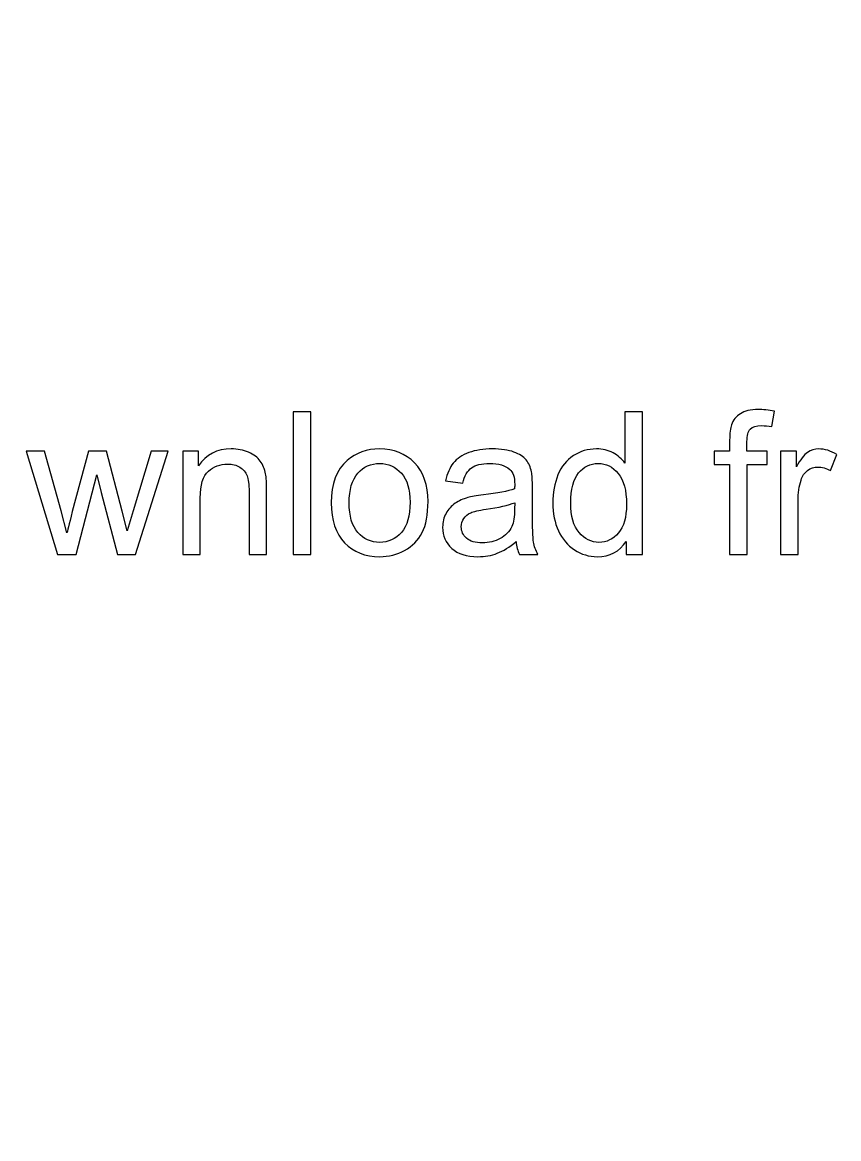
# Model space of a CAD drawing. Header units: millimetres. Extents: x -155 to 313, y -95 to 278.
# Drawn here: x -89.88 to -84.17, y 182.23 to 190.04 of the extents above; entities that cross this region are included whole.
import ezdxf

# ---------------------------------------------------------------- set-up
doc = ezdxf.new("R2010")
doc.units = ezdxf.units.MM
doc.header["$MEASUREMENT"] = 0
doc.layers.add('Layer 1', color=7, linetype='Continuous')

msp = doc.modelspace()

# ---------------------------------------------------------------- linework, layer by layer
at = {"layer": 'Layer 1', "color": 250, "lineweight": 20}
for points, knots in [([(-73.4549, 213.1171), (-73.4549, 213.1171), (-73.4549, 252.0068), (-73.4549, 252.0068), (-73.4549, 252.0068), (-73.4549, 258.2645), (-68.3312, 263.3881), (-62.0684, 263.3881), (-62.0684, 263.3881), (-62.0684, 263.3881), (-60.0864, 263.3881), (-60.0864, 263.3881), (-60.0864, 263.3881), (-59.4734, 271.3571), (-51.3971, 277.6608), (-41.5278, 277.6608), (-41.5278, 277.6608), (-31.6586, 277.6608), (-23.5874, 271.3571), (-22.9693, 263.3881), (-22.9693, 263.3881), (-22.9693, 263.3881), (-20.9873, 263.3881), (-20.9873, 263.3881), (-20.9873, 263.3881), (-14.7245, 263.3881), (-9.6008, 258.2645), (-9.6008, 252.0068), (-9.6008, 252.0068), (-9.6008, 252.0068), (-9.6008, 213.6228), (-9.6008, 213.6228), (-9.6008, 213.6228), (-7.5115, 213.2806), (-5.3762, 212.6778), (-3.2256, 211.7532), (-3.2256, 211.7532), (5.3921, 208.0599), (11.4659, 202.1036), (14.8323, 195.0285), (14.8323, 195.0285), (14.8323, 195.0285), (45.4261, 195.0285), (45.4261, 195.0285), (45.4261, 195.0285), (52.9506, 195.0285), (59.0908, 188.8986), (59.0908, 181.328), (59.0908, 181.328), (66.7124, 179.1519), (72.2907, 172.1024), (72.2907, 163.7401), (72.2907, 163.7401), (72.2907, 155.3777), (66.7124, 148.3282), (59.0908, 146.1521), (59.0908, 146.1521), (59.0908, 138.6122), (52.9506, 132.472), (45.4261, 132.472), (45.4261, 132.472), (45.4261, 132.472), (-4.564, 132.472), (-4.564, 132.472), (-4.564, 132.472), (-4.564, 132.472), (-4.564, -38.7846), (-4.564, -38.7846), (-4.564, -38.7846), (-4.564, -47.7957), (-11.9404, -55.167), (-20.9515, -55.167), (-20.9515, -55.167), (-20.9515, -55.167), (-22.4278, -55.167), (-22.4278, -55.167), (-22.4278, -55.167), (-22.4278, -55.167), (-22.4278, -59.9637), (-22.4278, -59.9637), (-22.4278, -59.9637), (-35.1629, -59.9637), (-47.8928, -59.9637), (-60.6279, -59.9637), (-60.6279, -59.9637), (-60.6279, -59.9637), (-60.6279, -55.167), (-60.6279, -55.167), (-60.6279, -55.167), (-60.6279, -55.167), (-62.1042, -55.167), (-62.1042, -55.167), (-62.1042, -55.167), (-71.1153, -55.167), (-78.4917, -47.7957), (-78.4917, -38.7846), (-78.4917, -38.7846), (-78.4917, -38.7846), (-78.4917, 132.472), (-78.4917, 132.472), (-78.4917, 132.472), (-95.155, 132.472), (-111.8184, 132.472), (-128.4817, 132.472), (-128.4817, 132.472), (-136.0063, 132.472), (-142.1516, 138.6122), (-142.1516, 146.1521), (-142.1516, 146.1521), (-149.7681, 148.3282), (-155.3464, 155.3777), (-155.3464, 163.7401), (-155.3464, 163.7401), (-155.3464, 172.1024), (-149.7681, 179.1519), (-142.1516, 181.328), (-142.1516, 181.328), (-142.1516, 188.8986), (-136.0063, 195.0285), (-128.4817, 195.0285), (-128.4817, 195.0285), (-128.4817, 195.0285), (-98.1128, 195.0285), (-98.1128, 195.0285), (-98.1128, 195.0285), (-92.9891, 206.3179), (-83.3906, 211.7992), (-73.4549, 213.1171)], [0, 0, 0, 0, 0.030303, 0.030303, 0.030303, 0.030303, 0.060606, 0.060606, 0.060606, 0.060606, 0.090909, 0.090909, 0.090909, 0.090909, 0.121212, 0.121212, 0.121212, 0.121212, 0.151515, 0.151515, 0.151515, 0.151515, 0.181818, 0.181818, 0.181818, 0.181818, 0.212121, 0.212121, 0.212121, 0.212121, 0.242424, 0.242424, 0.242424, 0.242424, 0.272727, 0.272727, 0.272727, 0.272727, 0.30303, 0.30303, 0.30303, 0.30303, 0.333333, 0.333333, 0.333333, 0.333333, 0.363636, 0.363636, 0.363636, 0.363636, 0.393939, 0.393939, 0.393939, 0.393939, 0.424242, 0.424242, 0.424242, 0.424242, 0.454545, 0.454545, 0.454545, 0.454545, 0.484848, 0.484848, 0.484848, 0.484848, 0.515152, 0.515152, 0.515152, 0.515152, 0.545455, 0.545455, 0.545455, 0.545455, 0.575758, 0.575758, 0.575758, 0.575758, 0.606061, 0.606061, 0.606061, 0.606061, 0.636364, 0.636364, 0.636364, 0.636364, 0.666667, 0.666667, 0.666667, 0.666667, 0.69697, 0.69697, 0.69697, 0.69697, 0.727273, 0.727273, 0.727273, 0.727273, 0.757576, 0.757576, 0.757576, 0.757576, 0.787879, 0.787879, 0.787879, 0.787879, 0.818182, 0.818182, 0.818182, 0.818182, 0.848485, 0.848485, 0.848485, 0.848485, 0.878788, 0.878788, 0.878788, 0.878788, 0.909091, 0.909091, 0.909091, 0.909091, 0.939394, 0.939394, 0.939394, 0.939394, 1, 1, 1, 1]), ([(-63.6571, 128.0227), (-63.6571, 128.0227), (-62.6559, 130.776), (-62.6559, 130.776), (-62.6559, 130.776), (-62.6559, 130.776), (-58.4211, 140.8854), (-57.2717, 144.8188), (-57.2717, 144.8188), (-61.3839, 143.1229), (-63.0799, 143.3068), (-64.8984, 144.5736), (-64.8984, 144.5736), (-61.3839, 145.8456), (-57.5731, 148.6909), (-58.2985, 154.0189), (-58.2985, 154.0189), (-59.0239, 159.3418), (-66.6506, 164.0619), (-65.6851, 170.8406), (-65.6851, 170.8406), (-64.7145, 177.6194), (-55.9997, 177.8595), (-56.3624, 185.1235), (-56.3624, 185.1235), (-56.7251, 192.3875), (-57.0725, 192.1883), (-57.0725, 192.1883), (-57.0725, 192.1883), (-57.0725, 192.1883), (-58.794, 192.1883), (-58.794, 192.8218), (-58.794, 192.8218), (-58.794, 193.4603), (-58.4313, 194.1244), (-58.4313, 194.1244), (-58.4313, 194.1244), (-59.7135, 194.3696), (-59.5858, 196.2597), (-58.6152, 196.7245), (-58.6152, 196.7245), (-58.6152, 196.7245), (-60.306, 197.0259), (-59.642, 198.1446), (-59.642, 198.1446), (-58.9779, 199.2633), (-56.8273, 199.9938), (-56.6485, 199.2072), (-56.6485, 199.2072), (-56.4646, 198.4205), (-56.4952, 198.1446), (-56.4952, 198.1446), (-56.4952, 198.1446), (-56.4952, 198.1446), (-54.5898, 201.8686), (-52.8683, 201.8379), (-52.8683, 201.8379), (-51.1417, 201.8073), (-50.6615, 200.2646), (-50.6615, 200.2646), (-50.6615, 200.2646), (-50.6615, 200.2646), (-45.9108, 198.2059), (-45.7933, 194.6403), (-45.7933, 194.6403), (-45.6707, 191.0696), (-48.3015, 192.0657), (-48.5722, 189.4656), (-48.5722, 189.4656), (-48.843, 186.8654), (-47.6374, 186.3802), (-46.5749, 186.6815), (-46.5749, 186.6815), (-45.5174, 186.988), (-41.4768, 190.3902), (-38.8715, 193.353), (-38.8715, 193.353), (-36.2714, 196.321), (-35.4847, 197.833), (-34.0901, 198.4971), (-34.0901, 198.4971), (-34.1514, 199.8304), (-34.509, 199.626), (-34.509, 199.626), (-34.509, 199.626), (-34.509, 199.626), (-36.016, 198.635), (-36.6085, 199.8406), (-36.6085, 199.8406), (-39.7961, 197.1894), (-41.5943, 194.8089), (-41.5943, 194.8089), (-41.5943, 194.8089), (-41.5943, 194.8089), (-65.0772, 219.9827), (-85.1734, 199.4064), (-85.1734, 199.4064), (-112.365, 171.2595), (-65.0517, 129.2487), (-63.6571, 128.0227)], [0, 0, 0, 0, 0.038462, 0.038462, 0.038462, 0.038462, 0.076923, 0.076923, 0.076923, 0.076923, 0.115385, 0.115385, 0.115385, 0.115385, 0.153846, 0.153846, 0.153846, 0.153846, 0.192308, 0.192308, 0.192308, 0.192308, 0.230769, 0.230769, 0.230769, 0.230769, 0.269231, 0.269231, 0.269231, 0.269231, 0.307692, 0.307692, 0.307692, 0.307692, 0.346154, 0.346154, 0.346154, 0.346154, 0.384615, 0.384615, 0.384615, 0.384615, 0.423077, 0.423077, 0.423077, 0.423077, 0.461538, 0.461538, 0.461538, 0.461538, 0.5, 0.5, 0.5, 0.5, 0.538462, 0.538462, 0.538462, 0.538462, 0.576923, 0.576923, 0.576923, 0.576923, 0.615385, 0.615385, 0.615385, 0.615385, 0.653846, 0.653846, 0.653846, 0.653846, 0.692308, 0.692308, 0.692308, 0.692308, 0.730769, 0.730769, 0.730769, 0.730769, 0.769231, 0.769231, 0.769231, 0.769231, 0.807692, 0.807692, 0.807692, 0.807692, 0.846154, 0.846154, 0.846154, 0.846154, 0.884615, 0.884615, 0.884615, 0.884615, 0.923077, 0.923077, 0.923077, 0.923077, 1, 1, 1, 1]), ([(-136.8645, 183.0342), (-136.8645, 183.0342), (-135.0715, 185.0316), (-135.0715, 185.0316), (-135.0715, 185.0316), (-135.0715, 185.0316), (-132.267, 182.8912), (-132.267, 182.8912), (-132.267, 182.8912), (-131.7664, 182.2884), (-131.2505, 181.6345), (-130.7907, 181.0471), (-130.7907, 181.0471), (-129.8916, 179.9079), (-129.1969, 179.0344), (-128.5379, 178.3448), (-128.5379, 178.3448), (-127.879, 177.6551), (-127.2455, 177.1443), (-126.6019, 176.8889), (-126.6019, 176.8889), (-125.9582, 176.6335), (-125.2941, 176.6335), (-124.8753, 176.7101), (-124.8753, 176.7101), (-124.4564, 176.7867), (-124.2776, 176.9349), (-124.2623, 177.2976), (-124.2623, 177.2976), (-124.2469, 177.6551), (-124.3951, 178.2273), (-124.3644, 178.7688), (-124.3644, 178.7688), (-124.3338, 179.3051), (-124.1243, 179.816), (-124.0069, 180.0714), (-124.0069, 180.0714), (-123.8843, 180.3268), (-123.8536, 180.3268), (-123.6748, 180.6282), (-123.6748, 180.6282), (-123.496, 180.9296), (-123.164, 181.5272), (-122.7757, 182.1147), (-122.7757, 182.1147), (-122.597, 182.3854), (-122.4028, 182.6511), (-122.2087, 182.8912), (-122.2087, 182.8912), (-122.2087, 182.8912), (-121.4016, 183.8975), (-121.4016, 183.8975), (-121.4016, 183.8975), (-119.9713, 182.2833), (-120.5587, 181.9972), (-119.7874, 180.0714), (-119.7874, 180.0714), (-119.1437, 178.4674), (-117.882, 176.516), (-116.6815, 175.0141), (-116.6815, 175.0141), (-115.4811, 173.5123), (-114.3368, 172.46), (-113.6625, 171.7397), (-113.6625, 171.7397), (-112.9882, 171.0194), (-112.7788, 170.6312), (-112.6715, 170.1663), (-112.6715, 170.1663), (-112.5693, 169.7015), (-112.5693, 169.16), (-112.4314, 168.8893), (-112.4314, 168.8893), (-112.2986, 168.6185), (-112.0278, 168.6185), (-111.6192, 168.7411), (-111.6192, 168.7411), (-111.2156, 168.8586), (-110.6741, 169.0987), (-110.0611, 169.6861), (-110.0611, 169.6861), (-109.443, 170.2685), (-108.7534, 171.1982), (-107.9565, 171.8163), (-107.9565, 171.8163), (-107.1647, 172.4293), (-106.2605, 172.7307), (-105.4074, 172.746), (-105.4074, 172.746), (-104.5492, 172.7614), (-103.7421, 172.4906), (-103.0219, 171.9083), (-103.0219, 171.9083), (-102.3016, 171.3208), (-101.6681, 170.4217), (-101.2186, 169.7321), (-101.2186, 169.7321), (-100.7691, 169.0374), (-100.4983, 168.5572), (-100.2276, 168.2456), (-100.2276, 168.2456), (-99.9569, 167.9289), (-99.6861, 167.7807), (-99.7627, 167.6428), (-99.7627, 167.6428), (-99.8394, 167.51), (-100.2583, 167.3874), (-100.6618, 167.2393), (-100.6618, 167.2393), (-101.0705, 167.086), (-101.4587, 166.9072), (-101.7141, 166.6058), (-101.7141, 166.6058), (-101.9695, 166.3095), (-102.087, 165.8856), (-102.3731, 165.5433), (-102.3731, 165.5433), (-102.6592, 165.1959), (-103.1087, 164.9252), (-103.3948, 164.7617), (-103.3948, 164.7617), (-103.6808, 164.5983), (-103.7983, 164.537), (-103.829, 164.1896), (-103.829, 164.1896), (-103.8596, 163.8473), (-103.7983, 163.2139), (-103.829, 162.8103), (-103.829, 162.8103), (-103.8596, 162.4017), (-103.9822, 162.2229), (-104.0691, 162.1054), (-104.0691, 162.1054), (-104.161, 161.9828), (-104.2223, 161.9215), (-104.2376, 161.4566), (-104.2376, 161.4566), (-104.253, 160.9918), (-104.2223, 160.1234), (-104.161, 159.2498), (-104.161, 159.2498), (-104.0997, 158.3814), (-104.0129, 157.513), (-104.0537, 156.4607), (-104.0537, 156.4607), (-104.0997, 155.4084), (-104.2785, 154.1773), (-104.8506, 152.7827), (-104.8506, 152.7827), (-105.4228, 151.3881), (-106.3831, 149.825), (-107.2056, 148.7573), (-107.2056, 148.7573), (-108.0331, 147.6948), (-108.7227, 147.1227), (-109.4737, 146.3564), (-109.4737, 146.3564), (-110.2246, 145.5902), (-111.0368, 144.6298), (-111.6651, 143.7921), (-111.6651, 143.7921), (-112.2986, 142.9492), (-112.7481, 142.2289), (-113.213, 141.4167), (-113.213, 141.4167), (-113.6778, 140.6096), (-114.158, 139.7054), (-114.9089, 138.9596), (-114.9089, 138.9596), (-115.4555, 138.413), (-116.1451, 137.943), (-117.0851, 137.5905), (-117.0851, 137.5905), (-117.0851, 137.5905), (-79.9271, 137.5905), (-79.9271, 137.5905), (-79.9271, 137.5905), (-91.3391, 151.286), (-104.774, 172.082), (-99.9824, 189.91), (-99.9824, 189.91), (-99.9824, 189.91), (-128.4817, 189.91), (-128.4817, 189.91), (-128.4817, 189.91), (-132.6042, 189.91), (-136.0778, 186.937), (-136.8645, 183.0342)], [0, 0, 0, 0, 0.020833, 0.020833, 0.020833, 0.020833, 0.041667, 0.041667, 0.041667, 0.041667, 0.0625, 0.0625, 0.0625, 0.0625, 0.083333, 0.083333, 0.083333, 0.083333, 0.104167, 0.104167, 0.104167, 0.104167, 0.125, 0.125, 0.125, 0.125, 0.145833, 0.145833, 0.145833, 0.145833, 0.166667, 0.166667, 0.166667, 0.166667, 0.1875, 0.1875, 0.1875, 0.1875, 0.208333, 0.208333, 0.208333, 0.208333, 0.229167, 0.229167, 0.229167, 0.229167, 0.25, 0.25, 0.25, 0.25, 0.270833, 0.270833, 0.270833, 0.270833, 0.291667, 0.291667, 0.291667, 0.291667, 0.3125, 0.3125, 0.3125, 0.3125, 0.333333, 0.333333, 0.333333, 0.333333, 0.354167, 0.354167, 0.354167, 0.354167, 0.375, 0.375, 0.375, 0.375, 0.395833, 0.395833, 0.395833, 0.395833, 0.416667, 0.416667, 0.416667, 0.416667, 0.4375, 0.4375, 0.4375, 0.4375, 0.458333, 0.458333, 0.458333, 0.458333, 0.479167, 0.479167, 0.479167, 0.479167, 0.5, 0.5, 0.5, 0.5, 0.520833, 0.520833, 0.520833, 0.520833, 0.541667, 0.541667, 0.541667, 0.541667, 0.5625, 0.5625, 0.5625, 0.5625, 0.583333, 0.583333, 0.583333, 0.583333, 0.604167, 0.604167, 0.604167, 0.604167, 0.625, 0.625, 0.625, 0.625, 0.645833, 0.645833, 0.645833, 0.645833, 0.666667, 0.666667, 0.666667, 0.666667, 0.6875, 0.6875, 0.6875, 0.6875, 0.708333, 0.708333, 0.708333, 0.708333, 0.729167, 0.729167, 0.729167, 0.729167, 0.75, 0.75, 0.75, 0.75, 0.770833, 0.770833, 0.770833, 0.770833, 0.791667, 0.791667, 0.791667, 0.791667, 0.8125, 0.8125, 0.8125, 0.8125, 0.833333, 0.833333, 0.833333, 0.833333, 0.854167, 0.854167, 0.854167, 0.854167, 0.875, 0.875, 0.875, 0.875, 0.895833, 0.895833, 0.895833, 0.895833, 0.916667, 0.916667, 0.916667, 0.916667, 0.9375, 0.9375, 0.9375, 0.9375, 0.958333, 0.958333, 0.958333, 0.958333, 1, 1, 1, 1])]:
    msp.add_open_spline(points, degree=3, knots=knots, dxfattribs=at)
at = {"layer": 'Layer 1', "color": 7}
for points, knots in [([(-87.9873, 186.3209), (-87.9873, 186.3209), (-87.9873, 187.3186), (-87.9873, 187.3186), (-87.9873, 187.3186), (-87.9873, 187.3186), (-87.8647, 187.3186), (-87.8647, 187.3186), (-87.8647, 187.3186), (-87.8647, 187.3186), (-87.8647, 186.3209), (-87.8647, 186.3209), (-87.8647, 186.3209), (-87.8647, 186.3209), (-87.9873, 186.3209), (-87.9873, 186.3209)], [0, 0, 0, 0, 0.2, 0.2, 0.2, 0.2, 0.4, 0.4, 0.4, 0.4, 0.6, 0.6, 0.6, 0.6, 1, 1, 1, 1]), ([(-85.6581, 186.3209), (-85.6581, 186.3209), (-85.6581, 186.4126), (-85.6581, 186.4126), (-85.6581, 186.4126), (-85.7039, 186.3413), (-85.7712, 186.3056), (-85.8602, 186.3056), (-85.8602, 186.3056), (-85.9178, 186.3056), (-85.9707, 186.3214), (-86.0188, 186.3532), (-86.0188, 186.3532), (-86.0671, 186.3848), (-86.1045, 186.4291), (-86.1312, 186.4858), (-86.1312, 186.4858), (-86.1577, 186.5427), (-86.1709, 186.6079), (-86.1709, 186.6818), (-86.1709, 186.6818), (-86.1709, 186.7538), (-86.1588, 186.819), (-86.1349, 186.8778), (-86.1349, 186.8778), (-86.1108, 186.9363), (-86.0748, 186.9814), (-86.0267, 187.0125), (-86.0267, 187.0125), (-85.9789, 187.0438), (-85.925, 187.0594), (-85.8658, 187.0594), (-85.8658, 187.0594), (-85.8221, 187.0594), (-85.7833, 187.0501), (-85.7494, 187.0318), (-85.7494, 187.0318), (-85.7155, 187.0134), (-85.6879, 186.9893), (-85.6665, 186.9598), (-85.6665, 186.9598), (-85.6665, 186.9598), (-85.6665, 187.3186), (-85.6665, 187.3186), (-85.6665, 187.3186), (-85.6665, 187.3186), (-85.5439, 187.3186), (-85.5439, 187.3186), (-85.5439, 187.3186), (-85.5439, 187.3186), (-85.5439, 186.3209), (-85.5439, 186.3209), (-85.5439, 186.3209), (-85.5439, 186.3209), (-85.6581, 186.3209), (-85.6581, 186.3209)], [0, 0, 0, 0, 0.066667, 0.066667, 0.066667, 0.066667, 0.133333, 0.133333, 0.133333, 0.133333, 0.2, 0.2, 0.2, 0.2, 0.266667, 0.266667, 0.266667, 0.266667, 0.333333, 0.333333, 0.333333, 0.333333, 0.4, 0.4, 0.4, 0.4, 0.466667, 0.466667, 0.466667, 0.466667, 0.533333, 0.533333, 0.533333, 0.533333, 0.6, 0.6, 0.6, 0.6, 0.666667, 0.666667, 0.666667, 0.666667, 0.733333, 0.733333, 0.733333, 0.733333, 0.8, 0.8, 0.8, 0.8, 0.866667, 0.866667, 0.866667, 0.866667, 1, 1, 1, 1]), ([(-84.9336, 186.3209), (-84.9336, 186.3209), (-84.9336, 186.9493), (-84.9336, 186.9493), (-84.9336, 186.9493), (-84.9336, 186.9493), (-85.0423, 186.9493), (-85.0423, 186.9493), (-85.0423, 186.9493), (-85.0423, 186.9493), (-85.0423, 187.0441), (-85.0423, 187.0441), (-85.0423, 187.0441), (-85.0423, 187.0441), (-84.9336, 187.0441), (-84.9336, 187.0441), (-84.9336, 187.0441), (-84.9336, 187.0441), (-84.9336, 187.1207), (-84.9336, 187.1207), (-84.9336, 187.1207), (-84.9336, 187.1692), (-84.9294, 187.2052), (-84.9208, 187.2287), (-84.9208, 187.2287), (-84.909, 187.2603), (-84.8885, 187.2861), (-84.8588, 187.3058), (-84.8588, 187.3058), (-84.8293, 187.3255), (-84.7877, 187.3353), (-84.7343, 187.3353), (-84.7343, 187.3353), (-84.6997, 187.3353), (-84.6616, 187.3311), (-84.6198, 187.323), (-84.6198, 187.323), (-84.6198, 187.323), (-84.6382, 187.2157), (-84.6382, 187.2157), (-84.6382, 187.2157), (-84.6637, 187.2201), (-84.6876, 187.2224), (-84.7104, 187.2224), (-84.7104, 187.2224), (-84.7476, 187.2224), (-84.7738, 187.2145), (-84.7894, 187.1987), (-84.7894, 187.1987), (-84.8047, 187.183), (-84.8123, 187.1535), (-84.8123, 187.1103), (-84.8123, 187.1103), (-84.8123, 187.1103), (-84.8123, 187.0441), (-84.8123, 187.0441), (-84.8123, 187.0441), (-84.8123, 187.0441), (-84.6716, 187.0441), (-84.6716, 187.0441), (-84.6716, 187.0441), (-84.6716, 187.0441), (-84.6716, 186.9493), (-84.6716, 186.9493), (-84.6716, 186.9493), (-84.6716, 186.9493), (-84.811, 186.9493), (-84.811, 186.9493), (-84.811, 186.9493), (-84.811, 186.9493), (-84.811, 186.3209), (-84.811, 186.3209), (-84.811, 186.3209), (-84.811, 186.3209), (-84.9336, 186.3209), (-84.9336, 186.3209)], [0, 0, 0, 0, 0.05, 0.05, 0.05, 0.05, 0.1, 0.1, 0.1, 0.1, 0.15, 0.15, 0.15, 0.15, 0.2, 0.2, 0.2, 0.2, 0.25, 0.25, 0.25, 0.25, 0.3, 0.3, 0.3, 0.3, 0.35, 0.35, 0.35, 0.35, 0.4, 0.4, 0.4, 0.4, 0.45, 0.45, 0.45, 0.45, 0.5, 0.5, 0.5, 0.5, 0.55, 0.55, 0.55, 0.55, 0.6, 0.6, 0.6, 0.6, 0.65, 0.65, 0.65, 0.65, 0.7, 0.7, 0.7, 0.7, 0.75, 0.75, 0.75, 0.75, 0.8, 0.8, 0.8, 0.8, 0.85, 0.85, 0.85, 0.85, 0.9, 0.9, 0.9, 0.9, 1, 1, 1, 1]), ([(-88.7595, 186.3209), (-88.7595, 186.3209), (-88.7595, 187.0441), (-88.7595, 187.0441), (-88.7595, 187.0441), (-88.7595, 187.0441), (-88.6495, 187.0441), (-88.6495, 187.0441), (-88.6495, 187.0441), (-88.6495, 187.0441), (-88.6495, 186.9414), (-88.6495, 186.9414), (-88.6495, 186.9414), (-88.5965, 187.0202), (-88.5199, 187.0594), (-88.4198, 187.0594), (-88.4198, 187.0594), (-88.3761, 187.0594), (-88.3362, 187.0515), (-88.2997, 187.0359), (-88.2997, 187.0359), (-88.2633, 187.0204), (-88.2358, 186.9997), (-88.2177, 186.9744), (-88.2177, 186.9744), (-88.1996, 186.9491), (-88.1868, 186.9189), (-88.1796, 186.8841), (-88.1796, 186.8841), (-88.1752, 186.8613), (-88.1729, 186.8216), (-88.1729, 186.7649), (-88.1729, 186.7649), (-88.1729, 186.7649), (-88.1729, 186.3209), (-88.1729, 186.3209), (-88.1729, 186.3209), (-88.1729, 186.3209), (-88.2955, 186.3209), (-88.2955, 186.3209), (-88.2955, 186.3209), (-88.2955, 186.3209), (-88.2955, 186.7603), (-88.2955, 186.7603), (-88.2955, 186.7603), (-88.2955, 186.8102), (-88.3002, 186.8476), (-88.3097, 186.8722), (-88.3097, 186.8722), (-88.3192, 186.8968), (-88.3362, 186.9166), (-88.3603, 186.9314), (-88.3603, 186.9314), (-88.3845, 186.9461), (-88.413, 186.9535), (-88.4456, 186.9535), (-88.4456, 186.9535), (-88.4976, 186.9535), (-88.5424, 186.937), (-88.5803, 186.9038), (-88.5803, 186.9038), (-88.6181, 186.8708), (-88.6369, 186.8079), (-88.6369, 186.7155), (-88.6369, 186.7155), (-88.6369, 186.7155), (-88.6369, 186.3209), (-88.6369, 186.3209), (-88.6369, 186.3209), (-88.6369, 186.3209), (-88.7595, 186.3209), (-88.7595, 186.3209)], [0, 0, 0, 0, 0.052632, 0.052632, 0.052632, 0.052632, 0.105263, 0.105263, 0.105263, 0.105263, 0.157895, 0.157895, 0.157895, 0.157895, 0.210526, 0.210526, 0.210526, 0.210526, 0.263158, 0.263158, 0.263158, 0.263158, 0.315789, 0.315789, 0.315789, 0.315789, 0.368421, 0.368421, 0.368421, 0.368421, 0.421053, 0.421053, 0.421053, 0.421053, 0.473684, 0.473684, 0.473684, 0.473684, 0.526316, 0.526316, 0.526316, 0.526316, 0.578947, 0.578947, 0.578947, 0.578947, 0.631579, 0.631579, 0.631579, 0.631579, 0.684211, 0.684211, 0.684211, 0.684211, 0.736842, 0.736842, 0.736842, 0.736842, 0.789474, 0.789474, 0.789474, 0.789474, 0.842105, 0.842105, 0.842105, 0.842105, 0.894737, 0.894737, 0.894737, 0.894737, 1, 1, 1, 1]), ([(-87.7209, 186.6825), (-87.7209, 186.816), (-87.6838, 186.915), (-87.6092, 186.9793), (-87.6092, 186.9793), (-87.5472, 187.0327), (-87.4713, 187.0594), (-87.3819, 187.0594), (-87.3819, 187.0594), (-87.2827, 187.0594), (-87.2014, 187.0269), (-87.1382, 186.9619), (-87.1382, 186.9619), (-87.0753, 186.8971), (-87.0437, 186.8072), (-87.0437, 186.6927), (-87.0437, 186.6927), (-87.0437, 186.5998), (-87.0577, 186.5269), (-87.0855, 186.4737), (-87.0855, 186.4737), (-87.1134, 186.4205), (-87.154, 186.3792), (-87.2074, 186.3497), (-87.2074, 186.3497), (-87.2606, 186.3202), (-87.3189, 186.3056), (-87.3819, 186.3056), (-87.3819, 186.3056), (-87.4831, 186.3056), (-87.5649, 186.3379), (-87.6273, 186.4026), (-87.6273, 186.4026), (-87.6898, 186.4674), (-87.7209, 186.5608), (-87.7209, 186.6825)], [0, 0, 0, 0, 0.1, 0.1, 0.1, 0.1, 0.2, 0.2, 0.2, 0.2, 0.3, 0.3, 0.3, 0.3, 0.4, 0.4, 0.4, 0.4, 0.5, 0.5, 0.5, 0.5, 0.6, 0.6, 0.6, 0.6, 0.7, 0.7, 0.7, 0.7, 0.8, 0.8, 0.8, 0.8, 1, 1, 1, 1]), ([(-86.4276, 186.4115), (-86.4731, 186.3727), (-86.517, 186.3455), (-86.559, 186.3295), (-86.559, 186.3295), (-86.6011, 186.3135), (-86.6461, 186.3056), (-86.6944, 186.3056), (-86.6944, 186.3056), (-86.7738, 186.3056), (-86.8349, 186.3248), (-86.8776, 186.3636), (-86.8776, 186.3636), (-86.9204, 186.4022), (-86.9417, 186.4516), (-86.9417, 186.5118), (-86.9417, 186.5118), (-86.9417, 186.5471), (-86.9336, 186.5794), (-86.9176, 186.6086), (-86.9176, 186.6086), (-86.9013, 186.6379), (-86.8802, 186.6611), (-86.8542, 186.6788), (-86.8542, 186.6788), (-86.8279, 186.6964), (-86.7987, 186.7099), (-86.7659, 186.7189), (-86.7659, 186.7189), (-86.7418, 186.7252), (-86.7053, 186.7313), (-86.6568, 186.7373), (-86.6568, 186.7373), (-86.5579, 186.7489), (-86.4847, 186.7631), (-86.438, 186.7793), (-86.438, 186.7793), (-86.4376, 186.796), (-86.4373, 186.8067), (-86.4373, 186.8111), (-86.4373, 186.8111), (-86.4373, 186.8608), (-86.4489, 186.8959), (-86.4722, 186.9163), (-86.4722, 186.9163), (-86.5035, 186.944), (-86.5502, 186.9577), (-86.612, 186.9577), (-86.612, 186.9577), (-86.6698, 186.9577), (-86.7125, 186.9475), (-86.7399, 186.9273), (-86.7399, 186.9273), (-86.7676, 186.9071), (-86.7878, 186.8713), (-86.801, 186.8197), (-86.801, 186.8197), (-86.801, 186.8197), (-86.9208, 186.8365), (-86.9208, 186.8365), (-86.9208, 186.8365), (-86.9099, 186.8878), (-86.892, 186.9294), (-86.867, 186.9609), (-86.867, 186.9609), (-86.8419, 186.9925), (-86.8056, 187.0167), (-86.7583, 187.0339), (-86.7583, 187.0339), (-86.7111, 187.0508), (-86.6561, 187.0594), (-86.5939, 187.0594), (-86.5939, 187.0594), (-86.5321, 187.0594), (-86.4817, 187.0522), (-86.4429, 187.0376), (-86.4429, 187.0376), (-86.4043, 187.0229), (-86.3758, 187.0048), (-86.3577, 186.9828), (-86.3577, 186.9828), (-86.3396, 186.9607), (-86.3268, 186.9328), (-86.3194, 186.8992), (-86.3194, 186.8992), (-86.3154, 186.8783), (-86.3133, 186.8406), (-86.3133, 186.7865), (-86.3133, 186.7865), (-86.3133, 186.7865), (-86.3133, 186.624), (-86.3133, 186.624), (-86.3133, 186.624), (-86.3133, 186.5104), (-86.3108, 186.4386), (-86.3057, 186.4082), (-86.3057, 186.4082), (-86.3008, 186.3778), (-86.2906, 186.3488), (-86.2757, 186.3209), (-86.2757, 186.3209), (-86.2757, 186.3209), (-86.4039, 186.3209), (-86.4039, 186.3209), (-86.4039, 186.3209), (-86.4162, 186.3467), (-86.4241, 186.3769), (-86.4276, 186.4115)], [0, 0, 0, 0, 0.035714, 0.035714, 0.035714, 0.035714, 0.071429, 0.071429, 0.071429, 0.071429, 0.107143, 0.107143, 0.107143, 0.107143, 0.142857, 0.142857, 0.142857, 0.142857, 0.178571, 0.178571, 0.178571, 0.178571, 0.214286, 0.214286, 0.214286, 0.214286, 0.25, 0.25, 0.25, 0.25, 0.285714, 0.285714, 0.285714, 0.285714, 0.321429, 0.321429, 0.321429, 0.321429, 0.357143, 0.357143, 0.357143, 0.357143, 0.392857, 0.392857, 0.392857, 0.392857, 0.428571, 0.428571, 0.428571, 0.428571, 0.464286, 0.464286, 0.464286, 0.464286, 0.5, 0.5, 0.5, 0.5, 0.535714, 0.535714, 0.535714, 0.535714, 0.571429, 0.571429, 0.571429, 0.571429, 0.607143, 0.607143, 0.607143, 0.607143, 0.642857, 0.642857, 0.642857, 0.642857, 0.678571, 0.678571, 0.678571, 0.678571, 0.714286, 0.714286, 0.714286, 0.714286, 0.75, 0.75, 0.75, 0.75, 0.785714, 0.785714, 0.785714, 0.785714, 0.821429, 0.821429, 0.821429, 0.821429, 0.857143, 0.857143, 0.857143, 0.857143, 0.892857, 0.892857, 0.892857, 0.892857, 0.928571, 0.928571, 0.928571, 0.928571, 1, 1, 1, 1]), ([(-84.5771, 186.3209), (-84.5771, 186.3209), (-84.5771, 187.0441), (-84.5771, 187.0441), (-84.5771, 187.0441), (-84.5771, 187.0441), (-84.4671, 187.0441), (-84.4671, 187.0441), (-84.4671, 187.0441), (-84.4671, 187.0441), (-84.4671, 186.9333), (-84.4671, 186.9333), (-84.4671, 186.9333), (-84.439, 186.9846), (-84.4129, 187.0185), (-84.389, 187.0348), (-84.389, 187.0348), (-84.3651, 187.0513), (-84.3389, 187.0594), (-84.3103, 187.0594), (-84.3103, 187.0594), (-84.269, 187.0594), (-84.2269, 187.0464), (-84.1842, 187.0206), (-84.1842, 187.0206), (-84.1842, 187.0206), (-84.2279, 186.9075), (-84.2279, 186.9075), (-84.2279, 186.9075), (-84.2576, 186.9242), (-84.2873, 186.9326), (-84.317, 186.9326), (-84.317, 186.9326), (-84.3437, 186.9326), (-84.3677, 186.9245), (-84.3888, 186.9085), (-84.3888, 186.9085), (-84.4099, 186.8924), (-84.425, 186.8701), (-84.4341, 186.8416), (-84.4341, 186.8416), (-84.4478, 186.7981), (-84.4545, 186.7505), (-84.4545, 186.6987), (-84.4545, 186.6987), (-84.4545, 186.6987), (-84.4545, 186.3209), (-84.4545, 186.3209), (-84.4545, 186.3209), (-84.4545, 186.3209), (-84.5771, 186.3209), (-84.5771, 186.3209)], [0, 0, 0, 0, 0.071429, 0.071429, 0.071429, 0.071429, 0.142857, 0.142857, 0.142857, 0.142857, 0.214286, 0.214286, 0.214286, 0.214286, 0.285714, 0.285714, 0.285714, 0.285714, 0.357143, 0.357143, 0.357143, 0.357143, 0.428571, 0.428571, 0.428571, 0.428571, 0.5, 0.5, 0.5, 0.5, 0.571429, 0.571429, 0.571429, 0.571429, 0.642857, 0.642857, 0.642857, 0.642857, 0.714286, 0.714286, 0.714286, 0.714286, 0.785714, 0.785714, 0.785714, 0.785714, 0.857143, 0.857143, 0.857143, 0.857143, 1, 1, 1, 1]), ([(-89.6358, 186.3209), (-89.6358, 186.3209), (-89.8543, 187.0441), (-89.8543, 187.0441), (-89.8543, 187.0441), (-89.8543, 187.0441), (-89.7261, 187.0441), (-89.7261, 187.0441), (-89.7261, 187.0441), (-89.7261, 187.0441), (-89.6107, 186.6268), (-89.6107, 186.6268), (-89.6107, 186.6268), (-89.6107, 186.6268), (-89.5698, 186.4714), (-89.5698, 186.4714), (-89.5698, 186.4714), (-89.5682, 186.4791), (-89.5557, 186.5287), (-89.5324, 186.6205), (-89.5324, 186.6205), (-89.5324, 186.6205), (-89.418, 187.0441), (-89.418, 187.0441), (-89.418, 187.0441), (-89.418, 187.0441), (-89.2923, 187.0441), (-89.2923, 187.0441), (-89.2923, 187.0441), (-89.2923, 187.0441), (-89.1834, 186.6242), (-89.1834, 186.6242), (-89.1834, 186.6242), (-89.1834, 186.6242), (-89.1479, 186.4865), (-89.1479, 186.4865), (-89.1479, 186.4865), (-89.1479, 186.4865), (-89.1063, 186.6261), (-89.1063, 186.6261), (-89.1063, 186.6261), (-89.1063, 186.6261), (-88.9814, 187.0441), (-88.9814, 187.0441), (-88.9814, 187.0441), (-88.9814, 187.0441), (-88.8622, 187.0441), (-88.8622, 187.0441), (-88.8622, 187.0441), (-88.8622, 187.0441), (-89.0891, 186.3209), (-89.0891, 186.3209), (-89.0891, 186.3209), (-89.0891, 186.3209), (-89.2159, 186.3209), (-89.2159, 186.3209), (-89.2159, 186.3209), (-89.2159, 186.3209), (-89.3306, 186.7536), (-89.3306, 186.7536), (-89.3306, 186.7536), (-89.3306, 186.7536), (-89.3597, 186.8773), (-89.3597, 186.8773), (-89.3597, 186.8773), (-89.3597, 186.8773), (-89.506, 186.3209), (-89.506, 186.3209), (-89.506, 186.3209), (-89.506, 186.3209), (-89.6358, 186.3209), (-89.6358, 186.3209)], [0, 0, 0, 0, 0.052632, 0.052632, 0.052632, 0.052632, 0.105263, 0.105263, 0.105263, 0.105263, 0.157895, 0.157895, 0.157895, 0.157895, 0.210526, 0.210526, 0.210526, 0.210526, 0.263158, 0.263158, 0.263158, 0.263158, 0.315789, 0.315789, 0.315789, 0.315789, 0.368421, 0.368421, 0.368421, 0.368421, 0.421053, 0.421053, 0.421053, 0.421053, 0.473684, 0.473684, 0.473684, 0.473684, 0.526316, 0.526316, 0.526316, 0.526316, 0.578947, 0.578947, 0.578947, 0.578947, 0.631579, 0.631579, 0.631579, 0.631579, 0.684211, 0.684211, 0.684211, 0.684211, 0.736842, 0.736842, 0.736842, 0.736842, 0.789474, 0.789474, 0.789474, 0.789474, 0.842105, 0.842105, 0.842105, 0.842105, 0.894737, 0.894737, 0.894737, 0.894737, 1, 1, 1, 1]), ([(-87.5955, 186.6823), (-87.5955, 186.5898), (-87.5753, 186.5206), (-87.5349, 186.4749), (-87.5349, 186.4749), (-87.4943, 186.4289), (-87.4434, 186.4059), (-87.3819, 186.4059), (-87.3819, 186.4059), (-87.321, 186.4059), (-87.2704, 186.4289), (-87.2297, 186.4751), (-87.2297, 186.4751), (-87.1893, 186.5213), (-87.1691, 186.5917), (-87.1691, 186.6862), (-87.1691, 186.6862), (-87.1691, 186.7754), (-87.1896, 186.843), (-87.2302, 186.8887), (-87.2302, 186.8887), (-87.2708, 186.9347), (-87.3215, 186.9577), (-87.3819, 186.9577), (-87.3819, 186.9577), (-87.4434, 186.9577), (-87.4943, 186.9349), (-87.5349, 186.8892), (-87.5349, 186.8892), (-87.5753, 186.8434), (-87.5955, 186.7745), (-87.5955, 186.6823)], [0, 0, 0, 0, 0.111111, 0.111111, 0.111111, 0.111111, 0.222222, 0.222222, 0.222222, 0.222222, 0.333333, 0.333333, 0.333333, 0.333333, 0.444444, 0.444444, 0.444444, 0.444444, 0.555556, 0.555556, 0.555556, 0.555556, 0.666667, 0.666667, 0.666667, 0.666667, 0.777778, 0.777778, 0.777778, 0.777778, 1, 1, 1, 1]), ([(-86.0455, 186.6816), (-86.0455, 186.5891), (-86.026, 186.5202), (-85.9868, 186.4744), (-85.9868, 186.4744), (-85.9477, 186.4287), (-85.9015, 186.4059), (-85.8483, 186.4059), (-85.8483, 186.4059), (-85.7947, 186.4059), (-85.7492, 186.4277), (-85.7116, 186.4714), (-85.7116, 186.4714), (-85.6742, 186.515), (-85.6554, 186.5817), (-85.6554, 186.6713), (-85.6554, 186.6713), (-85.6554, 186.7698), (-85.6744, 186.8423), (-85.7127, 186.8885), (-85.7127, 186.8885), (-85.7508, 186.9347), (-85.798, 186.9577), (-85.8539, 186.9577), (-85.8539, 186.9577), (-85.9085, 186.9577), (-85.954, 186.9356), (-85.9907, 186.8913), (-85.9907, 186.8913), (-86.0272, 186.8469), (-86.0455, 186.777), (-86.0455, 186.6816)], [0, 0, 0, 0, 0.111111, 0.111111, 0.111111, 0.111111, 0.222222, 0.222222, 0.222222, 0.222222, 0.333333, 0.333333, 0.333333, 0.333333, 0.444444, 0.444444, 0.444444, 0.444444, 0.555556, 0.555556, 0.555556, 0.555556, 0.666667, 0.666667, 0.666667, 0.666667, 0.777778, 0.777778, 0.777778, 0.777778, 1, 1, 1, 1]), ([(-86.4373, 186.6832), (-86.4819, 186.6651), (-86.5488, 186.6497), (-86.638, 186.6372), (-86.638, 186.6372), (-86.6886, 186.63), (-86.7244, 186.6219), (-86.7453, 186.6128), (-86.7453, 186.6128), (-86.7662, 186.6038), (-86.7822, 186.5905), (-86.7936, 186.5733), (-86.7936, 186.5733), (-86.805, 186.5559), (-86.8108, 186.5366), (-86.8108, 186.5153), (-86.8108, 186.5153), (-86.8108, 186.483), (-86.7984, 186.4558), (-86.7736, 186.4342), (-86.7736, 186.4342), (-86.7488, 186.4126), (-86.7125, 186.4017), (-86.6649, 186.4017), (-86.6649, 186.4017), (-86.6178, 186.4017), (-86.5757, 186.4119), (-86.5388, 186.4326), (-86.5388, 186.4326), (-86.5021, 186.453), (-86.4749, 186.4811), (-86.4578, 186.5167), (-86.4578, 186.5167), (-86.4445, 186.5443), (-86.438, 186.5849), (-86.438, 186.6386), (-86.438, 186.6386), (-86.438, 186.6386), (-86.4373, 186.6832), (-86.4373, 186.6832)], [0, 0, 0, 0, 0.090909, 0.090909, 0.090909, 0.090909, 0.181818, 0.181818, 0.181818, 0.181818, 0.272727, 0.272727, 0.272727, 0.272727, 0.363636, 0.363636, 0.363636, 0.363636, 0.454545, 0.454545, 0.454545, 0.454545, 0.545455, 0.545455, 0.545455, 0.545455, 0.636364, 0.636364, 0.636364, 0.636364, 0.727273, 0.727273, 0.727273, 0.727273, 0.818182, 0.818182, 0.818182, 0.818182, 1, 1, 1, 1])]:
    msp.add_open_spline(points, degree=3, knots=knots, dxfattribs=at)

doc.saveas('drawing.dxf')
